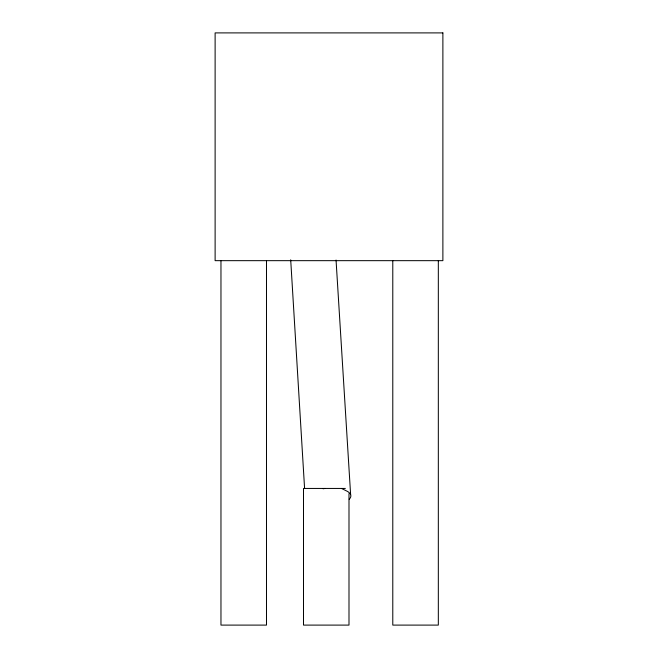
<?xml version="1.0" encoding="UTF-8"?>
<svg xmlns="http://www.w3.org/2000/svg" width="658" height="658" viewBox="0 0 658 658"><rect width="100%" height="100%" fill="white"/><g stroke="black" fill="none" stroke-linecap="round" stroke-linejoin="round"><path stroke-width="0.99" d="M323.086 488.771L325.044 488.442M345.343 488.442L303.502 488.442L303.502 625.1L348.995 625.1L348.995 493.574M341.477 488.442L345.993 490.679A22.775 8.801 -3.6 0 1 349.225 499.241M336.049 260.05L350.624 494.627M290.696 259.82L304.588 488.442M438.327 260.667L438.327 625.1L392.785 625.1L392.785 260.667M266.49 260.667L266.49 625.1L220.965 625.1L220.965 260.667M442.883 32.9L215.117 32.9L215.117 260.667L442.883 260.667L442.883 32.9"/></g></svg>
